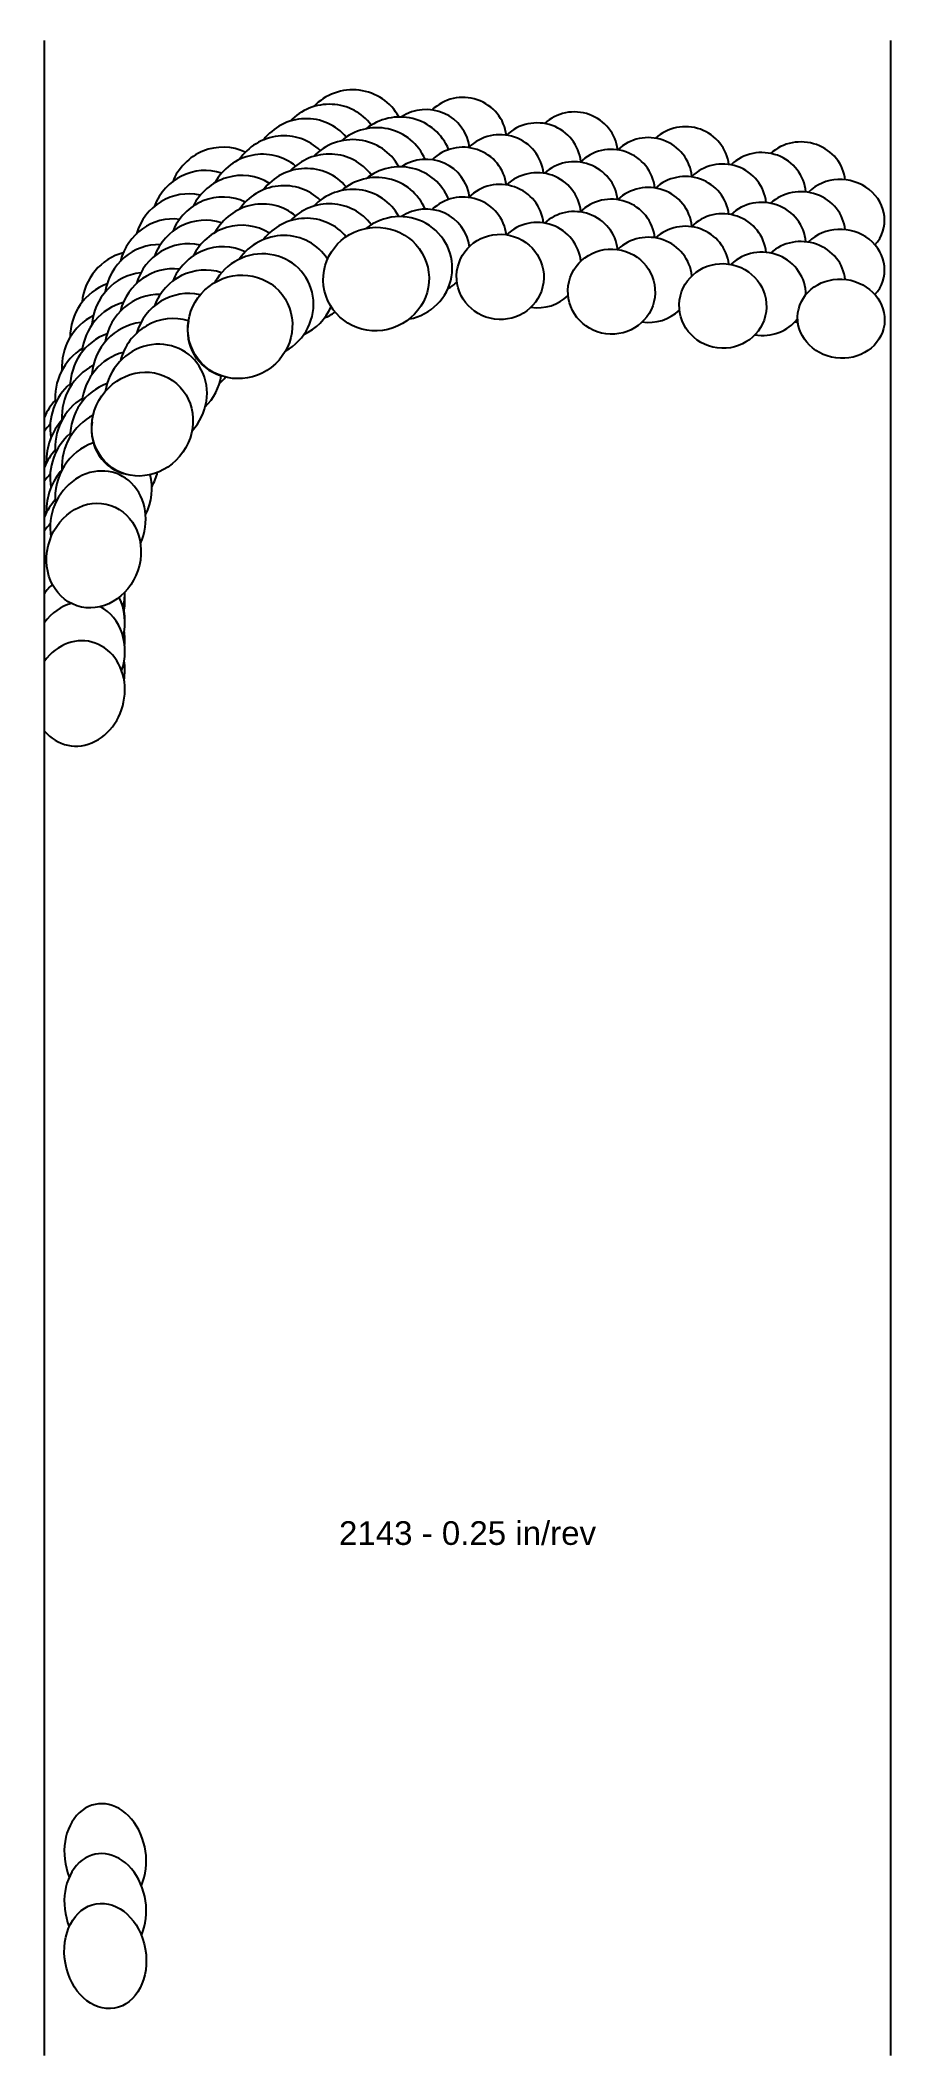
# Model space of a CAD drawing. Header units: inches. Extents: x -4.3 to 0, y -9 to 1.1.
import ezdxf
from ezdxf.enums import TextEntityAlignment as Align

# ---------------------------------------------------------------- set-up
doc = ezdxf.new("R2010")
doc.units = ezdxf.units.IN
doc.header["$MEASUREMENT"] = 0
for name, color, linetype, true_color in [('Blade_1', 30, 'Continuous', 0xff7f00), ('Blade_2', 7, 'Continuous', 0xcccc00), ('Blade_3', 7, 'Continuous', 0x00cc00), ('Blade_4', 7, 'Continuous', 0x00cccc), ('Blade_5', 7, 'Continuous', 0x0066cc), ('Blade_6', 190, 'Continuous', 0x7f00ff)]:
    doc.layers.add(name, color=color, linetype=linetype, true_color=true_color)
doc.layers.add('Gage_Line', color=7, linetype='Continuous')
doc.styles.get("Standard").update_dxf_attribs({"font": 'arial.ttf'})

msp = doc.modelspace()

# ---------------------------------------------------------------- linework, layer by layer
at = {"layer": 'Blade_1'}
for centre, major_axis, ratio, start_param, end_param in [((-2.584, 0.426), (0.259, 0.06), 0.975877, 6.450879, 8.349106), ((-1.961, 0.437), (0.217, -0.029), 0.976296, 6.512259, 8.784449), ((-1.402, 0.363), (0.217, -0.029), 0.976296, 6.511782, 8.784593), ((-0.843, 0.291), (0.217, -0.029), 0.970296, 6.505879, 8.787615), ((-3.267, 0.186), (0.211, 0.162), 0.963973, 6.622976, 8.33578), ((-2.584, 0.176), (0.259, 0.06), 0.975877, 6.450879, 8.349106), ((-1.961, 0.187), (0.217, -0.029), 0.976296, 6.512259, 8.784449), ((-0.249, 0.227), (0.217, -0.029), 0.906308, 5.721903, 8.823164), ((-1.402, 0.113), (0.217, -0.029), 0.976296, 6.511782, 8.784593), ((-3.267, -0.064), (0.211, 0.162), 0.963973, 6.622976, 8.33578), ((-0.843, 0.041), (0.217, -0.029), 0.970296, 6.505879, 8.787615), ((-0.249, -0.023), (0.217, -0.029), 0.906308, 5.721903, 8.823164), ((-3.758, -0.302), (0.152, 0.219), 0.929949, 6.954567, 8.43264), ((-3.764, -0.302), (0.161, 0.212), 0.895298, 2.132194, 2.174095), ((-3.758, -0.552), (0.152, 0.219), 0.929949, 6.954567, 8.43264), ((-3.27, -0.316), (0.22, 0.15), 0.937793, 2.389335, 3.781456), ((-3.764, -0.552), (0.161, 0.212), 0.895298, 2.132194, 2.174095), ((-4.002, -0.962), (0.085, 0.252), 0.87849, 7.38497, 8.267486), ((-3.764, -0.802), (0.161, 0.212), 0.895298, 2.132194, 3.544107), ((-4.002, -1.212), (0.085, 0.252), 0.87849, 7.38497, 8.267486), ((-4.077, -2.154), (0.061, 0.259), 0.86132, 2.560839, 7.39474), ((-4.077, -1.904), (0.061, 0.259), 0.86132, 4.871453, 5.150738), ((-3.944, -7.992), (-0.046, 0.262), 0.766044, 3.991315, 8.122579), ((-3.944, -8.242), (-0.046, 0.262), 0.766044, 3.991315, 8.122579)]:
    msp.add_ellipse(centre, major_axis=major_axis, ratio=ratio, start_param=start_param, end_param=end_param, dxfattribs=at)
for centre, major_axis, ratio in [((-2.584, -0.074), (0.259, 0.06), 0.975877), ((-1.961, -0.063), (0.217, -0.029), 0.976296), ((-1.402, -0.137), (0.217, -0.029), 0.976296), ((-0.843, -0.209), (0.217, -0.029), 0.970296), ((-3.267, -0.314), (0.211, 0.162), 0.963973), ((-0.249, -0.273), (0.217, -0.029), 0.906308), ((-3.758, -0.802), (0.152, 0.219), 0.929949), ((-4.002, -1.462), (0.085, 0.252), 0.87849), ((-3.944, -8.492), (-0.046, 0.262), 0.766044)]:
    msp.add_ellipse(centre, major_axis=major_axis, ratio=ratio, dxfattribs=at)
at = {"layer": 'Blade_2'}
for centre, major_axis, ratio, start_param, end_param in [((-2.467, 0.48), (0.264, 0.029), 0.976028, 6.553898, 8.432808), ((-3.162, 0.292), (0.22, 0.15), 0.968647, 6.550813, 8.342938), ((-2.467, 0.23), (0.264, 0.029), 0.976028, 6.553898, 8.432808), ((-3.162, 0.042), (0.22, 0.15), 0.968647, 6.550813, 8.342938), ((-2.467, -0.02), (0.264, 0.029), 0.976028, 4.794635, 8.432808), ((-3.69, -0.162), (0.16, 0.213), 0.942133, 6.864915, 8.380623), ((-3.162, -0.208), (0.22, 0.15), 0.968647, 4.611928, 8.342938), ((-3.69, -0.412), (0.16, 0.213), 0.942133, 6.864915, 8.380623), ((-3.69, -0.662), (0.16, 0.213), 0.942133, 4.601456, 8.380623), ((-3.981, -0.8), (0.097, 0.248), 0.886675, 7.320661, 8.455346), ((-3.981, -1.05), (0.097, 0.248), 0.886675, 7.320661, 8.455346), ((-3.981, -1.3), (0.097, 0.248), 0.886675, 4.65141, 8.455346), ((-4.077, -1.96), (0.061, 0.259), 0.86132, 6.707636, 7.39474), ((-4.077, -1.96), (0.061, 0.259), 0.86132, 4.600913, 6.067034), ((-4.077, -1.71), (0.061, 0.259), 0.86132, 4.780583, 5.065453)]:
    msp.add_ellipse(centre, major_axis=major_axis, ratio=ratio, start_param=start_param, end_param=end_param, dxfattribs=at)
at = {"layer": 'Blade_3'}
for centre, major_axis, ratio, start_param, end_param in [((-2.333, 0.563), (0.219, -0.01), 0.976296, 6.446712, 8.50117), ((-1.774, 0.496), (0.217, -0.029), 0.976296, 6.510711, 8.767519), ((-3.053, 0.384), (0.228, 0.137), 0.973011, 6.532096, 8.297501), ((-1.216, 0.422), (0.217, -0.029), 0.976296, 6.512879, 8.763904), ((-2.333, 0.313), (0.219, -0.01), 0.976296, 6.446712, 8.50117), ((-0.645, 0.352), (0.217, -0.029), 0.953717, 6.476068, 8.77697), ((-1.774, 0.246), (0.217, -0.029), 0.976296, 6.510711, 8.767519), ((-3.053, 0.134), (0.228, 0.137), 0.973011, 6.532096, 8.297501), ((-1.216, 0.172), (0.217, -0.029), 0.976296, 6.512879, 8.763904), ((-0.645, 0.102), (0.217, -0.029), 0.953717, 6.476068, 8.77697), ((-3.617, -0.033), (0.17, 0.205), 0.947936, 6.825006, 8.330071), ((-2.333, 0.063), (0.219, -0.01), 0.976296, 6.446712, 8.50117), ((-1.774, -0.004), (0.217, -0.029), 0.976296, 6.510711, 8.767519), ((-3.053, -0.116), (0.228, 0.137), 0.973011, 6.30871, 8.297501), ((-1.216, -0.078), (0.217, -0.029), 0.976296, 6.512879, 8.763904), ((-0.645, -0.148), (0.217, -0.029), 0.953717, 6.396296, 8.77697), ((-3.617, -0.283), (0.17, 0.205), 0.947936, 6.825006, 8.330071), ((-2.333, 0.063), (0.219, -0.01), 0.976296, 5.282244, 5.543985), ((-1.774, -0.004), (0.217, -0.029), 0.976296, 4.694307, 5.624849), ((-3.617, -0.533), (0.17, 0.205), 0.947936, 6.643572, 8.330071), ((-3.053, -0.116), (0.228, 0.137), 0.973011, 4.594507, 5.347226), ((-1.216, -0.078), (0.217, -0.029), 0.976296, 4.693892, 5.626659), ((-0.645, -0.148), (0.217, -0.029), 0.953717, 4.669339, 5.785538), ((-3.953, -0.647), (0.108, 0.243), 0.894541, 7.195173, 8.430311), ((-3.617, -0.533), (0.17, 0.205), 0.947936, 4.600844, 5.278113), ((-3.953, -0.897), (0.108, 0.243), 0.894541, 7.195173, 8.430311), ((-3.953, -1.147), (0.108, 0.243), 0.894541, 6.955521, 8.430311), ((-3.953, -1.147), (0.108, 0.243), 0.894541, 4.656382, 5.450525), ((-4.077, -1.814), (0.061, 0.259), 0.86132, 7.15807, 7.39474), ((-4.077, -1.814), (0.061, 0.259), 0.86132, 4.695845, 5.480118)]:
    msp.add_ellipse(centre, major_axis=major_axis, ratio=ratio, start_param=start_param, end_param=end_param, dxfattribs=at)
at = {"layer": 'Blade_4'}
for centre, major_axis, ratio, start_param, end_param in [((-2.94, 0.471), (0.238, 0.118), 0.973288, 6.511043, 8.324424), ((-2.94, 0.221), (0.238, 0.118), 0.973288, 6.511043, 8.324424), ((-3.538, 0.093), (0.18, 0.196), 0.953464, 6.776874, 8.340329), ((-2.94, -0.029), (0.238, 0.118), 0.973288, 6.511043, 8.324424), ((-3.538, -0.157), (0.18, 0.196), 0.953464, 6.776874, 8.340329), ((-3.538, -0.407), (0.18, 0.196), 0.953464, 6.776874, 8.340329), ((-3.917, -0.493), (0.12, 0.237), 0.902171, 7.158541, 8.434315), ((-2.94, -0.029), (0.238, 0.118), 0.973288, 4.63651, 4.860995), ((-3.917, -0.743), (0.12, 0.237), 0.902171, 7.158541, 8.434315), ((-3.538, -0.407), (0.18, 0.196), 0.953464, 4.607105, 4.774611), ((-3.917, -0.993), (0.12, 0.237), 0.902171, 7.158541, 8.434315), ((-4.077, -1.164), (0.061, 0.259), 0.86132, 7.327396, 7.39474), ((-3.917, -0.993), (0.12, 0.237), 0.902171, 4.651372, 4.945488), ((-4.077, -1.414), (0.061, 0.259), 0.86132, 7.327396, 7.39474), ((-4.077, -1.664), (0.061, 0.259), 0.86132, 7.327396, 7.39474), ((-4.077, -1.664), (0.061, 0.259), 0.86132, 4.690367, 4.983544)]:
    msp.add_ellipse(centre, major_axis=major_axis, ratio=ratio, start_param=start_param, end_param=end_param, dxfattribs=at)
at = {"layer": 'Blade_5'}
for centre, major_axis, ratio, start_param, end_param in [((-2.147, 0.624), (0.218, -0.019), 0.976296, 6.481626, 8.734397), ((-2.823, 0.543), (0.246, 0.101), 0.975463, 6.528429, 8.28585), ((-1.588, 0.551), (0.217, -0.029), 0.976296, 6.528925, 8.744405), ((-1.03, 0.477), (0.217, -0.029), 0.976296, 6.528862, 8.744405), ((-0.447, 0.411), (0.217, -0.029), 0.927184, 6.487247, 8.771327), ((-2.823, 0.293), (0.246, 0.101), 0.975463, 6.528429, 8.28585), ((-2.147, 0.374), (0.218, -0.019), 0.976296, 6.481626, 8.734397), ((-1.588, 0.301), (0.217, -0.029), 0.976296, 6.528925, 8.744405), ((-3.453, 0.21), (0.19, 0.187), 0.958711, 6.737553, 8.308198), ((-1.03, 0.227), (0.217, -0.029), 0.976296, 6.528862, 8.744405), ((-2.823, 0.043), (0.246, 0.101), 0.975463, 6.528429, 8.28585), ((-2.147, 0.124), (0.218, -0.019), 0.976296, 6.481626, 8.734397), ((-0.447, 0.161), (0.217, -0.029), 0.927184, 6.487247, 8.771327), ((-3.453, -0.04), (0.19, 0.187), 0.958711, 6.737553, 8.308198), ((-1.588, 0.051), (0.217, -0.029), 0.976296, 6.528925, 8.744405), ((-1.03, -0.023), (0.217, -0.029), 0.976296, 6.528862, 8.744405), ((-0.447, -0.089), (0.217, -0.029), 0.927184, 6.487247, 8.771327), ((-3.453, -0.29), (0.19, 0.187), 0.958711, 6.737553, 8.308198), ((-3.872, -0.345), (0.129, 0.232), 0.916491, 7.084678, 8.411294), ((-1.588, 0.051), (0.217, -0.029), 0.976296, 4.67976, 4.697708), ((-1.03, -0.023), (0.217, -0.029), 0.976296, 4.67976, 4.699338), ((-0.447, -0.089), (0.217, -0.029), 0.927184, 4.67533, 4.74615), ((-3.872, -0.595), (0.129, 0.232), 0.916491, 7.084678, 8.411294), ((-3.872, -0.845), (0.129, 0.232), 0.916491, 7.084678, 8.411294), ((-4.077, -0.999), (0.061, 0.259), 0.86132, 7.219489, 7.39474), ((-4.077, -1.249), (0.061, 0.259), 0.86132, 7.219489, 7.39474), ((-4.077, -1.499), (0.061, 0.259), 0.86132, 7.219489, 7.39474)]:
    msp.add_ellipse(centre, major_axis=major_axis, ratio=ratio, start_param=start_param, end_param=end_param, dxfattribs=at)
at = {"layer": 'Blade_6'}
for centre, major_axis, ratio, start_param, end_param in [((-2.705, 0.616), (0.253, 0.081), 0.975686, 6.462484, 8.366246), ((-2.705, 0.366), (0.253, 0.081), 0.975686, 6.462484, 8.366246), ((-3.362, 0.327), (0.199, 0.177), 0.963671, 6.665845, 8.338535), ((-3.362, 0.077), (0.199, 0.177), 0.963671, 6.665845, 8.338535), ((-2.705, 0.116), (0.253, 0.081), 0.975686, 6.462484, 8.366246), ((-3.81, -0.195), (0.141, 0.226), 0.923359, 7.052002, 8.355203), ((-3.362, -0.173), (0.199, 0.177), 0.963671, 6.665845, 8.338535), ((-3.81, -0.445), (0.141, 0.226), 0.923359, 7.052002, 8.355203), ((-3.81, -0.695), (0.141, 0.226), 0.923359, 7.052002, 8.355482), ((-4.043, -0.867), (0.075, 0.255), 0.861607, 7.32762, 7.714413), ((-4.043, -1.117), (0.075, 0.255), 0.861607, 7.32762, 7.714413), ((-4.043, -1.367), (0.075, 0.255), 0.861607, 7.32762, 7.714413), ((-4.077, -1.804), (0.061, 0.259), 0.861313, 4.959586, 5.155864), ((-4.077, -2.054), (0.061, 0.259), 0.861313, 4.785838, 5.155864)]:
    msp.add_ellipse(centre, major_axis=major_axis, ratio=ratio, start_param=start_param, end_param=end_param, dxfattribs=at)
at = {"layer": 'Gage_Line'}
for p, q in [((-4.25, -8.992), (-4.25, 1.124)), ((0, -8.992), (0, 1.124))]:
    msp.add_line(p, q, dxfattribs=at)

# ---------------------------------------------------------------- texts
msp.add_text('2143 - 0.25 in/rev', height=0.11875).set_placement((-2.125, -6.369), align=Align.MIDDLE_CENTER)

doc.saveas('drawing.dxf')
